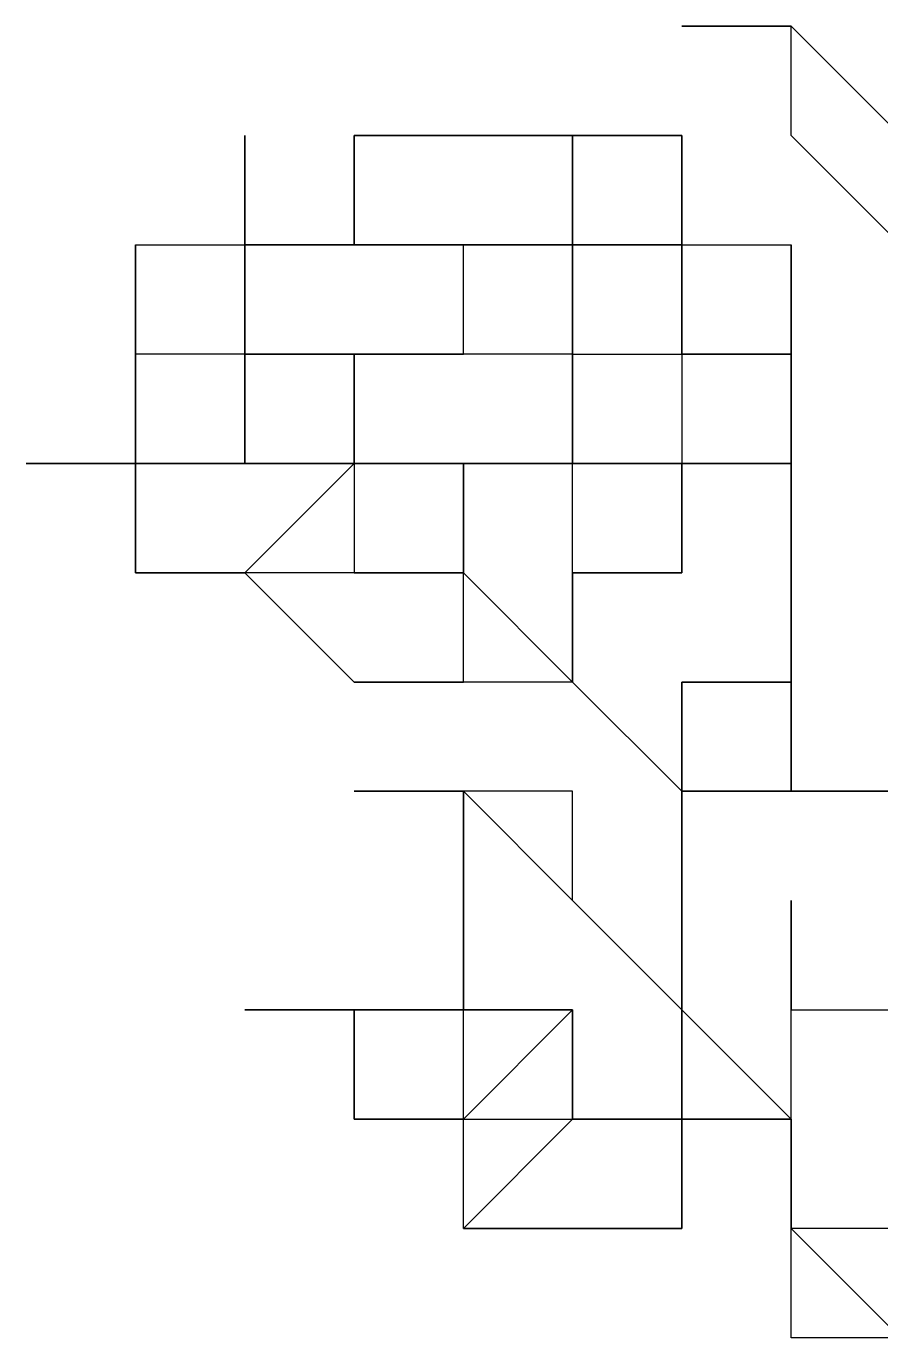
# Model space of a CAD drawing. Header units: millimetres. Extents: x 0 to 600, y 0 to 450.
# Drawn here: x 533 to 540.82, y 42 to 54 of the extents above; entities that cross this region are included whole.
import ezdxf

# ---------------------------------------------------------------- set-up
doc = ezdxf.new("R2010")
doc.units = ezdxf.units.MM
doc.layers.add('Engraving', color=1, linetype='Continuous')

msp = doc.modelspace()

# ---------------------------------------------------------------- linework, layer by layer
at = {"layer": 'Engraving'}
for p, q in [((540, 54), (539, 54)), ((539, 54), (539, 54)), ((539, 54), (539, 54)), ((539, 54), (540, 54)), ((540, 53), (540, 54)), ((540, 54), (540, 54)), ((540, 54), (540, 54)), ((540, 54), (540, 54)), ((540, 54), (540, 54)), ((540, 54), (540, 54)), ((540, 54), (541, 53)), ((535, 52), (535, 53)), ((535, 53), (535, 52)), ((536, 52), (536, 53)), ((536, 53), (536, 53)), ((536, 53), (536, 53)), ((536, 53), (536, 53)), ((536, 53), (536, 53)), ((536, 53), (537, 53)), ((537, 53), (536, 53)), ((536, 53), (536, 53)), ((536, 53), (536, 53)), ((536, 53), (536, 53)), ((536, 53), (536, 52)), ((537, 53), (537, 53)), ((537, 53), (537, 53)), ((537, 53), (538, 53)), ((538, 53), (537, 53)), ((537, 53), (537, 53)), ((537, 53), (537, 53)), ((537, 53), (537, 53)), ((537, 53), (537, 53)), ((537, 53), (537, 53)), ((537, 53), (537, 53)), ((537, 53), (537, 53)), ((538, 53), (538, 53)), ((538, 53), (538, 53)), ((538, 53), (538, 53)), ((538, 53), (538, 53)), ((538, 53), (539, 53)), ((539, 53), (538, 53)), ((538, 53), (538, 53)), ((538, 53), (538, 53)), ((538, 53), (538, 53)), ((538, 53), (538, 52)), ((538, 52), (538, 53)), ((538, 53), (538, 53)), ((538, 53), (538, 53)), ((538, 53), (538, 53)), ((538, 53), (538, 53)), ((538, 53), (538, 53)), ((538, 53), (538, 53)), ((538, 52), (538, 53)), ((538, 53), (538, 52)), ((539, 53), (539, 53)), ((539, 53), (539, 53)), ((539, 53), (539, 53)), ((539, 53), (539, 53)), ((539, 53), (539, 52)), ((539, 52), (539, 53)), ((539, 53), (539, 53)), ((539, 53), (539, 53)), ((541, 52), (540, 53)), ((540, 53), (540, 53)), ((534, 51), (534, 52)), ((534, 52), (534, 52)), ((534, 52), (534, 52)), ((534, 52), (534, 51)), ((534, 51), (534, 52)), ((534, 52), (534, 52)), ((534, 52), (535, 52)), ((535, 52), (535, 52)), ((535, 52), (535, 52)), ((535, 52), (535, 52)), ((535, 52), (535, 52)), ((535, 52), (535, 52)), ((535, 52), (536, 52)), ((536, 52), (535, 52)), ((535, 52), (535, 52)), ((535, 52), (535, 52)), ((535, 52), (535, 52)), ((535, 52), (535, 52)), ((535, 52), (535, 52)), ((535, 52), (535, 52)), ((535, 52), (535, 52)), ((535, 52), (535, 52)), ((535, 52), (536, 52)), ((536, 52), (535, 52)), ((535, 52), (535, 52)), ((535, 52), (535, 52)), ((535, 52), (535, 52)), ((535, 52), (535, 52)), ((535, 52), (535, 52)), ((535, 52), (535, 52)), ((535, 52), (535, 52)), ((535, 52), (535, 52)), ((535, 52), (535, 51)), ((535, 51), (535, 52)), ((535, 52), (535, 51)), ((536, 52), (536, 52)), ((537, 52), (536, 52)), ((536, 52), (536, 52)), ((536, 52), (536, 52)), ((536, 52), (536, 52)), ((536, 52), (537, 52)), ((538, 52), (537, 52)), ((537, 52), (537, 52)), ((537, 52), (537, 52)), ((537, 52), (537, 52)), ((537, 52), (537, 52)), ((537, 52), (537, 52)), ((537, 52), (537, 52)), ((537, 52), (537, 52)), ((537, 51), (537, 52)), ((537, 52), (538, 52)), ((537, 52), (537, 52)), ((537, 52), (537, 52)), ((537, 52), (537, 52)), ((537, 52), (537, 52)), ((537, 52), (537, 52)), ((537, 52), (537, 52)), ((537, 52), (537, 52)), ((537, 52), (538, 52)), ((539, 52), (538, 52)), ((538, 52), (538, 51)), ((538, 51), (538, 52)), ((538, 52), (538, 52)), ((538, 52), (538, 52)), ((538, 52), (538, 52)), ((538, 52), (538, 52)), ((538, 52), (538, 52)), ((538, 52), (538, 51)), ((538, 52), (539, 52)), ((539, 52), (538, 52)), ((538, 52), (538, 52)), ((538, 52), (538, 52)), ((538, 52), (538, 52)), ((538, 52), (538, 52)), ((538, 52), (538, 52)), ((538, 52), (538, 52)), ((538, 52), (538, 52)), ((538, 52), (539, 52)), ((539, 52), (540, 52)), ((539, 51), (539, 52)), ((539, 51), (539, 52)), ((539, 52), (539, 52)), ((539, 52), (539, 52)), ((539, 52), (539, 52)), ((539, 52), (539, 52)), ((539, 52), (539, 52)), ((539, 52), (539, 51)), ((540, 52), (540, 52)), ((540, 52), (540, 52)), ((540, 52), (540, 52)), ((540, 52), (540, 52)), ((540, 52), (540, 52)), ((540, 52), (540, 52)), ((540, 52), (540, 52)), ((540, 52), (540, 51)), ((540, 51), (540, 52)), ((540, 52), (540, 52)), ((540, 52), (540, 52)), ((540, 52), (540, 52)), ((540, 52), (540, 52)), ((540, 52), (540, 52)), ((540, 52), (540, 51)), ((534, 50), (534, 51)), ((534, 51), (534, 51)), ((534, 51), (534, 51)), ((534, 51), (534, 51)), ((534, 51), (534, 51)), ((534, 51), (534, 51)), ((534, 51), (534, 51)), ((534, 51), (534, 51)), ((534, 51), (534, 51)), ((534, 51), (534, 51)), ((534, 51), (534, 51)), ((534, 50), (534, 51)), ((534, 51), (534, 50)), ((535, 51), (534, 51)), ((534, 51), (534, 51)), ((534, 51), (534, 51)), ((534, 51), (534, 51)), ((534, 51), (534, 51)), ((534, 51), (534, 51)), ((534, 51), (534, 50)), ((536, 51), (535, 51)), ((535, 51), (535, 51)), ((535, 51), (535, 51)), ((535, 51), (535, 51)), ((535, 51), (535, 51)), ((535, 51), (535, 50)), ((535, 50), (535, 51)), ((535, 51), (535, 51)), ((535, 51), (535, 51)), ((535, 51), (535, 51)), ((535, 51), (536, 51)), ((536, 51), (535, 51)), ((535, 51), (535, 51)), ((535, 51), (535, 51)), ((535, 51), (535, 51)), ((535, 51), (535, 51)), ((535, 51), (535, 51)), ((535, 51), (535, 51)), ((535, 51), (535, 51)), ((535, 51), (535, 51)), ((535, 51), (535, 51)), ((535, 51), (535, 51)), ((535, 51), (535, 51)), ((535, 51), (536, 51)), ((537, 51), (536, 51)), ((536, 51), (536, 51)), ((536, 51), (536, 51)), ((536, 51), (536, 50)), ((536, 50), (536, 51)), ((536, 51), (536, 51)), ((536, 51), (536, 51)), ((536, 51), (536, 51)), ((536, 51), (536, 51)), ((536, 51), (536, 51)), ((536, 51), (536, 51)), ((536, 51), (536, 51)), ((536, 51), (536, 51)), ((536, 51), (536, 51)), ((536, 51), (537, 51)), ((537, 51), (536, 51)), ((536, 51), (536, 51)), ((536, 51), (536, 51)), ((536, 51), (536, 51)), ((536, 51), (536, 51)), ((536, 51), (536, 51)), ((536, 51), (537, 51)), ((538, 51), (537, 51)), ((537, 51), (537, 51)), ((537, 51), (537, 51)), ((537, 51), (537, 51)), ((537, 51), (537, 51)), ((537, 51), (537, 51)), ((537, 51), (537, 51)), ((537, 51), (537, 51)), ((537, 51), (537, 51)), ((537, 51), (537, 51)), ((537, 51), (537, 51)), ((537, 51), (537, 51)), ((537, 51), (537, 51)), ((537, 51), (537, 51)), ((537, 51), (537, 51)), ((537, 51), (537, 51)), ((537, 51), (537, 51)), ((537, 51), (537, 51)), ((537, 51), (537, 51)), ((537, 51), (537, 51)), ((537, 51), (537, 51)), ((537, 51), (537, 51)), ((537, 51), (537, 51)), ((537, 51), (537, 51)), ((537, 51), (537, 51)), ((537, 51), (537, 51)), ((537, 51), (537, 51)), ((538, 50), (538, 51)), ((538, 51), (538, 51)), ((538, 51), (538, 51)), ((538, 51), (538, 51)), ((538, 51), (538, 51)), ((538, 51), (538, 51)), ((538, 51), (538, 51)), ((538, 51), (538, 51)), ((538, 51), (539, 51)), ((538, 51), (538, 51)), ((538, 51), (538, 51)), ((538, 51), (538, 51)), ((538, 51), (538, 51)), ((538, 51), (538, 50)), ((538, 50), (538, 51)), ((538, 51), (538, 51)), ((538, 51), (538, 51)), ((538, 51), (538, 51)), ((538, 51), (538, 51)), ((538, 51), (538, 51)), ((538, 51), (538, 51)), ((538, 51), (538, 51)), ((538, 51), (538, 51)), ((538, 51), (538, 51)), ((538, 51), (538, 51)), ((538, 51), (538, 51)), ((540, 51), (539, 51)), ((539, 51), (539, 50)), ((539, 51), (539, 51)), ((539, 51), (539, 51)), ((539, 51), (540, 51)), ((540, 51), (539, 51)), ((539, 51), (539, 51)), ((539, 51), (539, 51)), ((539, 51), (539, 51)), ((539, 51), (539, 51)), ((539, 51), (539, 51)), ((539, 51), (539, 51)), ((539, 51), (539, 51)), ((539, 51), (539, 51)), ((539, 51), (539, 51)), ((539, 51), (539, 51)), ((539, 51), (539, 51)), ((539, 51), (539, 51)), ((539, 51), (539, 51)), ((539, 51), (539, 51)), ((540, 51), (539, 51)), ((539, 51), (539, 51)), ((539, 51), (539, 51)), ((539, 51), (539, 51)), ((539, 51), (540, 51)), ((540, 51), (540, 51)), ((540, 51), (540, 51)), ((540, 51), (540, 51)), ((540, 51), (540, 51)), ((540, 51), (540, 51)), ((540, 51), (540, 51)), ((540, 51), (540, 50)), ((540, 50), (540, 51)), ((540, 51), (540, 51)), ((540, 51), (540, 51)), ((540, 51), (540, 51)), ((540, 51), (540, 51)), ((540, 51), (540, 51)), ((540, 51), (540, 51)), ((540, 51), (540, 51)), ((540, 51), (540, 51)), ((540, 51), (540, 51)), ((534, 50), (533, 50)), ((533, 50), (534, 50)), ((534, 49), (534, 50)), ((534, 50), (534, 50)), ((534, 50), (534, 50)), ((534, 50), (534, 50)), ((534, 50), (534, 50)), ((535, 50), (534, 50)), ((534, 50), (534, 50)), ((534, 50), (534, 50)), ((534, 50), (534, 50)), ((534, 50), (534, 50)), ((534, 50), (534, 49)), ((534, 49), (534, 50)), ((534, 50), (534, 50)), ((534, 50), (534, 50)), ((534, 50), (534, 50)), ((534, 50), (534, 50)), ((534, 50), (534, 50)), ((534, 50), (535, 50)), ((535, 50), (534, 50)), ((534, 50), (534, 50)), ((534, 50), (534, 50)), ((534, 50), (534, 50)), ((534, 50), (534, 50)), ((534, 50), (534, 49)), ((534, 50), (535, 50)), ((535, 49), (536, 50)), ((536, 50), (535, 50)), ((535, 50), (535, 50)), ((535, 50), (535, 50)), ((535, 50), (535, 50)), ((535, 50), (535, 50)), ((535, 50), (535, 50)), ((535, 50), (535, 50)), ((535, 50), (536, 50)), ((535, 50), (535, 50)), ((535, 50), (535, 50)), ((535, 50), (535, 50)), ((535, 50), (535, 50)), ((536, 50), (536, 50)), ((536, 50), (536, 50)), ((537, 50), (536, 50)), ((536, 50), (536, 50)), ((536, 50), (536, 50)), ((536, 50), (536, 49)), ((536, 50), (536, 50)), ((536, 50), (536, 50)), ((536, 50), (536, 50)), ((536, 50), (537, 50)), ((536, 50), (536, 50)), ((536, 50), (536, 50)), ((536, 50), (536, 50)), ((536, 50), (536, 50)), ((536, 50), (536, 50)), ((536, 50), (536, 50)), ((536, 50), (536, 50)), ((538, 50), (537, 50)), ((537, 50), (537, 50)), ((537, 50), (537, 50)), ((537, 50), (537, 49)), ((537, 49), (537, 50)), ((537, 50), (537, 50)), ((537, 50), (537, 50)), ((537, 50), (537, 50)), ((537, 50), (537, 50)), ((537, 50), (537, 50)), ((537, 50), (537, 50)), ((538, 50), (537, 50)), ((537, 50), (537, 50)), ((537, 50), (537, 50)), ((537, 50), (538, 50)), ((537, 50), (537, 50)), ((537, 50), (537, 50)), ((537, 50), (537, 50)), ((537, 50), (537, 50)), ((537, 50), (537, 50)), ((537, 50), (537, 50)), ((537, 50), (538, 50)), ((538, 49), (538, 50)), ((538, 50), (539, 50)), ((539, 50), (538, 50)), ((538, 50), (538, 50)), ((538, 50), (538, 50)), ((538, 50), (538, 50)), ((538, 50), (538, 50)), ((538, 50), (538, 50)), ((538, 50), (538, 50)), ((538, 50), (538, 50)), ((538, 50), (538, 50)), ((538, 50), (538, 50)), ((538, 50), (538, 50)), ((538, 50), (538, 50)), ((538, 50), (538, 50)), ((538, 50), (538, 50)), ((538, 50), (538, 50)), ((538, 50), (538, 50)), ((538, 50), (538, 50)), ((538, 50), (538, 50)), ((538, 50), (538, 50)), ((538, 50), (538, 50)), ((540, 50), (539, 50)), ((539, 50), (539, 50)), ((539, 50), (539, 50)), ((539, 50), (539, 50)), ((539, 50), (539, 49)), ((539, 50), (539, 49)), ((539, 49), (539, 50)), ((539, 50), (539, 50)), ((539, 50), (539, 50)), ((539, 50), (539, 50)), ((539, 50), (539, 50)), ((539, 50), (539, 50)), ((539, 50), (539, 50)), ((539, 50), (539, 50)), ((539, 50), (539, 50)), ((539, 50), (539, 50)), ((539, 50), (539, 50)), ((539, 50), (539, 50)), ((539, 50), (539, 50)), ((539, 50), (540, 50)), ((540, 50), (540, 50)), ((540, 50), (540, 50)), ((540, 50), (540, 50)), ((540, 50), (540, 50)), ((540, 50), (540, 50)), ((540, 49), (540, 50)), ((540, 50), (540, 50)), ((540, 50), (540, 49)), ((535, 49), (534, 49)), ((534, 49), (534, 49)), ((534, 49), (534, 49)), ((534, 49), (535, 49)), ((535, 49), (534, 49)), ((534, 49), (534, 49)), ((534, 49), (534, 49)), ((534, 49), (535, 49)), ((536, 48), (535, 49)), ((535, 49), (535, 49)), ((535, 49), (535, 49)), ((535, 49), (536, 48)), ((536, 49), (535, 49)), ((535, 49), (535, 49)), ((535, 49), (535, 49)), ((535, 49), (535, 49)), ((535, 49), (535, 49)), ((535, 49), (535, 49)), ((535, 49), (535, 49)), ((535, 49), (535, 49)), ((535, 49), (535, 49)), ((535, 49), (535, 49)), ((535, 49), (535, 49)), ((535, 49), (535, 49)), ((535, 49), (535, 49)), ((535, 49), (535, 49)), ((535, 49), (535, 49)), ((535, 49), (535, 49)), ((535, 49), (535, 49)), ((537, 49), (536, 49)), ((536, 49), (536, 49)), ((536, 49), (536, 49)), ((536, 49), (537, 49)), ((536, 49), (536, 49)), ((536, 49), (536, 49)), ((536, 49), (536, 49)), ((536, 49), (536, 49)), ((536, 49), (536, 49)), ((536, 49), (536, 49)), ((536, 49), (536, 49)), ((537, 48), (537, 49)), ((537, 49), (537, 49)), ((537, 49), (537, 49)), ((537, 49), (537, 49)), ((537, 49), (537, 49)), ((537, 49), (537, 49)), ((537, 49), (537, 49)), ((537, 49), (537, 49)), ((537, 49), (537, 49)), ((537, 49), (537, 49)), ((537, 49), (537, 49)), ((537, 49), (537, 49)), ((537, 49), (537, 49)), ((537, 49), (538, 48)), ((539, 49), (538, 49)), ((538, 49), (538, 49)), ((538, 49), (538, 49)), ((538, 49), (538, 48)), ((538, 48), (538, 49)), ((538, 49), (538, 49)), ((538, 49), (538, 49)), ((539, 49), (538, 49)), ((538, 49), (539, 49)), ((539, 49), (539, 49)), ((540, 48), (540, 49)), ((540, 49), (540, 49)), ((540, 49), (540, 49)), ((540, 49), (540, 49)), ((540, 49), (540, 49)), ((540, 49), (540, 49)), ((540, 49), (540, 49)), ((540, 49), (540, 49)), ((540, 49), (540, 48)), ((540, 48), (540, 49)), ((540, 49), (540, 48)), ((537, 48), (536, 48)), ((536, 48), (536, 48)), ((536, 48), (536, 48)), ((536, 48), (536, 48)), ((536, 48), (536, 48)), ((536, 48), (536, 48)), ((536, 48), (537, 48)), ((538, 48), (537, 48)), ((537, 48), (537, 48)), ((537, 48), (537, 48)), ((537, 48), (537, 48)), ((537, 48), (537, 48)), ((537, 48), (537, 48)), ((537, 48), (537, 48)), ((537, 48), (537, 48)), ((537, 48), (537, 48)), ((537, 48), (537, 48)), ((539, 47), (538, 48)), ((538, 48), (538, 48)), ((538, 48), (538, 48)), ((538, 48), (539, 47)), ((538, 48), (538, 48)), ((538, 48), (538, 48)), ((539, 47), (539, 48)), ((539, 48), (539, 48)), ((539, 48), (539, 48)), ((539, 48), (540, 48)), ((540, 48), (539, 48)), ((539, 48), (539, 48)), ((539, 48), (539, 47)), ((540, 47), (540, 48)), ((540, 48), (540, 48)), ((540, 48), (540, 48)), ((540, 48), (540, 47)), ((537, 47), (536, 47)), ((536, 47), (536, 47)), ((536, 47), (536, 47)), ((536, 47), (536, 47)), ((536, 47), (537, 47)), ((537, 47), (536, 47)), ((536, 47), (537, 47)), ((537, 46), (537, 47)), ((537, 47), (537, 47)), ((537, 47), (537, 47)), ((537, 47), (537, 47)), ((537, 47), (537, 46)), ((538, 47), (537, 47)), ((537, 47), (537, 47)), ((537, 47), (537, 47)), ((537, 47), (537, 47)), ((537, 47), (537, 47)), ((537, 47), (538, 46)), ((538, 46), (538, 47)), ((539, 45), (539, 47)), ((539, 47), (539, 47)), ((539, 47), (539, 46)), ((539, 46), (539, 47)), ((539, 47), (539, 47)), ((539, 47), (539, 47)), ((539, 47), (539, 47)), ((539, 47), (539, 47)), ((539, 47), (539, 46)), ((540, 47), (539, 47)), ((539, 47), (540, 47)), ((539, 47), (539, 47)), ((539, 47), (539, 47)), ((541, 47), (540, 47)), ((540, 47), (540, 47)), ((540, 47), (540, 47)), ((540, 47), (541, 47)), ((540, 47), (540, 47)), ((540, 47), (540, 47)), ((537, 45), (537, 46)), ((537, 46), (537, 46)), ((537, 46), (537, 46)), ((537, 46), (537, 45)), ((539, 45), (538, 46)), ((538, 46), (538, 46)), ((538, 46), (538, 46)), ((538, 46), (539, 45)), ((539, 46), (539, 46)), ((539, 46), (539, 46)), ((539, 46), (539, 46)), ((539, 46), (539, 46)), ((539, 46), (539, 46)), ((539, 46), (539, 45)), ((540, 45), (540, 46)), ((540, 46), (540, 46)), ((540, 46), (540, 46)), ((540, 46), (540, 46)), ((540, 46), (540, 46)), ((540, 46), (540, 45)), ((536, 45), (535, 45)), ((535, 45), (535, 45)), ((535, 45), (535, 45)), ((535, 45), (535, 45)), ((535, 45), (535, 45)), ((535, 45), (535, 45)), ((535, 45), (535, 45)), ((535, 45), (535, 45)), ((535, 45), (535, 45)), ((535, 45), (535, 45)), ((535, 45), (535, 45)), ((535, 45), (536, 45)), ((536, 44), (536, 45)), ((536, 45), (536, 45)), ((536, 45), (536, 44)), ((537, 45), (536, 45)), ((536, 45), (536, 45)), ((536, 45), (536, 45)), ((536, 45), (536, 45)), ((536, 45), (536, 45)), ((536, 45), (537, 45)), ((536, 45), (536, 45)), ((536, 45), (536, 45)), ((536, 45), (536, 45)), ((536, 45), (536, 45)), ((536, 45), (536, 45)), ((536, 45), (536, 45)), ((538, 45), (537, 44)), ((537, 44), (537, 45)), ((537, 45), (538, 45)), ((538, 45), (537, 45)), ((537, 45), (537, 45)), ((537, 45), (537, 45)), ((537, 45), (537, 45)), ((537, 45), (537, 45)), ((537, 45), (538, 45)), ((538, 45), (537, 45)), ((537, 45), (537, 45)), ((537, 45), (537, 45)), ((537, 45), (537, 45)), ((537, 45), (537, 45)), ((537, 45), (537, 45)), ((537, 45), (538, 45)), ((538, 45), (537, 45)), ((537, 45), (538, 45)), ((538, 44), (538, 45)), ((538, 45), (538, 44)), ((538, 45), (538, 45)), ((538, 45), (538, 45)), ((538, 45), (538, 45)), ((538, 45), (538, 45)), ((538, 45), (538, 45)), ((538, 45), (538, 45)), ((539, 44), (539, 45)), ((539, 45), (539, 45)), ((539, 45), (539, 45)), ((539, 45), (539, 45)), ((539, 45), (539, 44)), ((540, 44), (539, 45)), ((539, 45), (540, 44)), ((539, 45), (539, 45)), ((539, 45), (539, 45)), ((539, 45), (539, 45)), ((540, 44), (540, 45)), ((540, 45), (540, 45)), ((540, 45), (540, 45)), ((540, 45), (541, 45)), ((537, 44), (536, 44)), ((536, 44), (536, 44)), ((536, 44), (537, 44)), ((537, 43), (537, 44)), ((537, 44), (538, 44)), ((537, 44), (537, 44)), ((537, 44), (537, 44)), ((538, 44), (537, 43)), ((538, 44), (538, 44)), ((538, 44), (538, 44)), ((538, 44), (538, 44)), ((538, 44), (538, 44)), ((538, 44), (539, 44)), ((539, 44), (538, 44)), ((538, 44), (538, 44)), ((540, 44), (539, 44)), ((539, 44), (539, 44)), ((539, 44), (539, 44)), ((539, 44), (539, 44)), ((539, 44), (539, 43)), ((539, 44), (539, 44)), ((539, 44), (539, 44)), ((539, 44), (539, 44)), ((539, 44), (539, 44)), ((539, 44), (539, 44)), ((539, 44), (539, 44)), ((539, 44), (539, 44)), ((539, 44), (539, 44)), ((539, 44), (539, 44)), ((539, 44), (540, 44)), ((539, 43), (539, 44)), ((539, 44), (539, 44)), ((539, 44), (539, 44)), ((539, 44), (539, 44)), ((539, 44), (539, 44)), ((539, 44), (539, 44)), ((539, 44), (539, 44)), ((539, 44), (539, 44)), ((540, 43), (540, 44)), ((540, 44), (540, 44)), ((540, 44), (540, 44)), ((540, 44), (540, 44)), ((540, 44), (540, 43)), ((540, 44), (540, 44)), ((540, 43), (540, 44)), ((538, 43), (537, 43)), ((537, 43), (537, 43)), ((537, 43), (537, 43)), ((537, 43), (537, 43)), ((537, 43), (537, 43)), ((537, 43), (537, 43)), ((537, 43), (537, 43)), ((537, 43), (537, 43)), ((537, 43), (537, 43)), ((537, 43), (538, 43)), ((539, 43), (538, 43)), ((538, 43), (538, 43)), ((538, 43), (538, 43)), ((538, 43), (538, 43)), ((538, 43), (539, 43)), ((538, 43), (538, 43)), ((538, 43), (538, 43)), ((539, 43), (539, 43)), ((539, 43), (539, 43)), ((540, 42), (540, 43)), ((540, 43), (540, 43)), ((540, 43), (540, 43)), ((540, 43), (540, 43)), ((540, 43), (540, 43)), ((540, 43), (540, 43)), ((540, 43), (540, 43)), ((540, 43), (540, 43)), ((540, 43), (541, 42)), ((541, 43), (540, 43)), ((541, 42), (540, 42)), ((540, 42), (540, 42)), ((540, 42), (540, 42)), ((540, 42), (540, 42)), ((540, 42), (540, 42)), ((540, 42), (540, 42)), ((540, 42), (540, 42)), ((540, 42), (540, 42))]:
    msp.add_line(p, q, dxfattribs=at)

doc.saveas('drawing.dxf')
